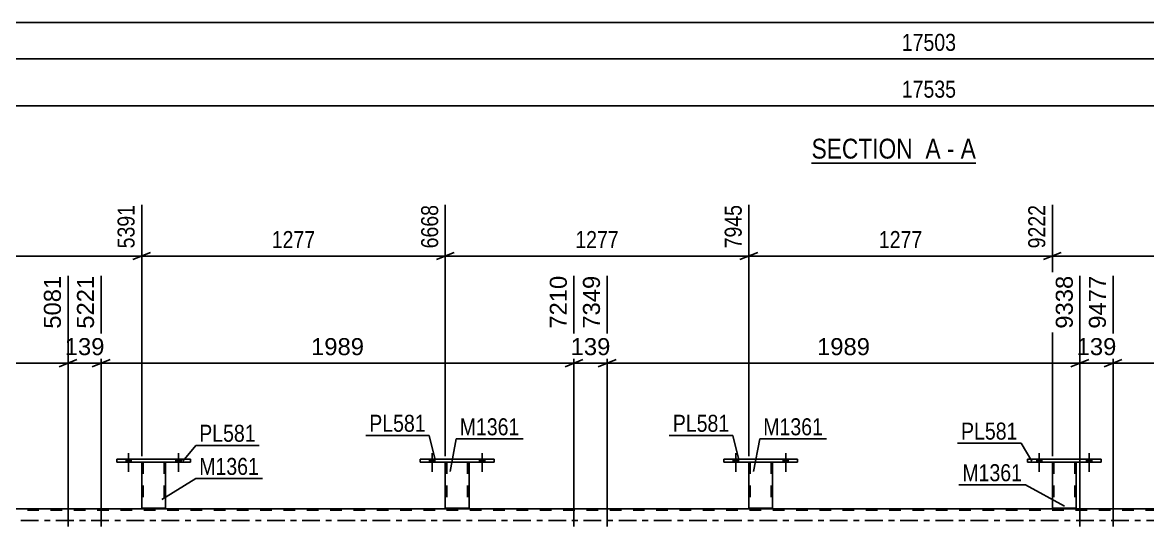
# Model space of a CAD drawing. Header units: millimetres. Extents: x -116 to 725, y -402 to 192.
# Drawn here: x 177 to 366.3, y -1 to 83.8 of the extents above; entities that cross this region are included whole.
import ezdxf

# ---------------------------------------------------------------- set-up
doc = ezdxf.new("R2010")
doc.units = ezdxf.units.MM
doc.linetypes.add('DXK_LINE_DOT2', pattern=[3.9198, 1.9599, -1.9599])
doc.linetypes.add('DXK_LINE_DOT3', pattern=[5.9187, 2.979, -0.9799, 0.9799, -0.9799])
doc.styles.add('Arial', font='ARIAL.TTF', dxfattribs={"height": 0.2})
doc.styles.add('Arial Narrow', font='ARIALN.TTF', dxfattribs={"height": 0.2})

# ---------------------------------------------------------------- blocks, each defined once
blk = doc.blocks.new('Unknown-200057545-11 - 6662')
at = {"color": 6, "linetype": 'Continuous'}
blk.add_line((309.77, 60.17), (337.41, 60.17), dxfattribs=at)
at = {"color": 0, "linetype": 'Continuous'}
for points in [[(327.88, 60.92), (327.88, 64.42), (309.77, 64.42), (309.77, 60.92)], [(331.48, 60.92), (331.48, 64.42), (328.93, 64.42), (328.93, 60.92)], [(333.81, 60.92), (333.81, 64.42), (332.53, 64.42), (332.53, 60.92)], [(337.41, 60.92), (337.41, 64.42), (334.86, 64.42), (334.86, 60.92)]]:
    blk.add_wipeout(points, dxfattribs=at)
at = {"color": 7, "linetype": 'Continuous', "style": 'Arial Narrow'}
for s, p in [('SECTION ', (309.77, 60.92)), ('A', (328.93, 60.92)), ('A', (334.86, 60.92)), ('-', (332.53, 60.92))]:
    blk.add_text(s, height=3.34, dxfattribs=at).set_placement(p)
blk = doc.blocks.new('Part-200057545-4713 - 4561')
at = {"color": 2, "linetype": 'Continuous'}
for p, q in [((295.01, 9.84), (295.01, 10.32)), ((295.01, 10.32), (307.41, 10.32)), ((307.41, 9.84), (295.01, 9.84)), ((307.41, 10.32), (307.41, 9.84))]:
    blk.add_line(p, q, dxfattribs=at)
blk = doc.blocks.new('Part-200057545-4703 - 4561')
at = {"color": 2, "linetype": 'Continuous'}
for p, q in [((346.09, 9.84), (346.09, 10.32)), ((346.09, 10.32), (358.49, 10.32)), ((358.49, 9.84), (346.09, 9.84)), ((358.49, 10.32), (358.49, 9.84))]:
    blk.add_line(p, q, dxfattribs=at)
blk = doc.blocks.new('Bolt-200057545-4577 - 4561')
at = {"linetype": 'Continuous'}
for points in [[(347.65, 9.84), (348.53, 9.84), (348.53, 10.32), (347.65, 10.32)], [(356.05, 9.84), (356.93, 9.84), (356.93, 10.32), (356.05, 10.32)]]:
    blk.add_hatch(color=1, dxfattribs=at).paths.add_polyline_path(points)
at = {"color": 1, "linetype": 'Continuous'}
for p, q in [((347.65, 10.32), (347.65, 9.84)), ((348.09, 11.32), (348.09, 8.2)), ((348.53, 10.32), (348.53, 9.84)), ((356.05, 10.32), (356.05, 9.84)), ((356.49, 11.32), (356.49, 8.2)), ((356.93, 10.32), (356.93, 9.84))]:
    blk.add_line(p, q, dxfattribs=at)
blk = doc.blocks.new('Bolt-200057545-4578 - 4561')
at = {"linetype": 'Continuous'}
for points in [[(347.65, 9.84), (348.53, 9.84), (348.53, 10.32), (347.65, 10.32)], [(356.05, 9.84), (356.93, 9.84), (356.93, 10.32), (356.05, 10.32)]]:
    blk.add_hatch(color=1, dxfattribs=at).paths.add_polyline_path(points)
at = {"color": 1, "linetype": 'Continuous'}
for p, q in [((347.65, 10.32), (347.65, 9.84)), ((348.09, 11.32), (348.09, 8.2)), ((348.53, 10.32), (348.53, 9.84)), ((356.05, 10.32), (356.05, 9.84)), ((356.49, 11.32), (356.49, 8.2)), ((356.93, 10.32), (356.93, 9.84))]:
    blk.add_line(p, q, dxfattribs=at)
blk = doc.blocks.new('Bolt-200057545-4579 - 4561')
at = {"linetype": 'Continuous'}
for points in [[(296.57, 9.84), (297.45, 9.84), (297.45, 10.32), (296.57, 10.32)], [(304.97, 9.84), (305.85, 9.84), (305.85, 10.32), (304.97, 10.32)]]:
    blk.add_hatch(color=1, dxfattribs=at).paths.add_polyline_path(points)
at = {"color": 1, "linetype": 'Continuous'}
for p, q in [((296.57, 10.32), (296.57, 9.84)), ((297.01, 11.32), (297.01, 8.2)), ((297.45, 10.32), (297.45, 9.84)), ((304.97, 10.32), (304.97, 9.84)), ((305.41, 11.32), (305.41, 8.2)), ((305.85, 10.32), (305.85, 9.84))]:
    blk.add_line(p, q, dxfattribs=at)
blk = doc.blocks.new('Bolt-200057545-4580 - 4561')
at = {"linetype": 'Continuous'}
for points in [[(296.57, 9.84), (297.45, 9.84), (297.45, 10.32), (296.57, 10.32)], [(304.97, 9.84), (305.85, 9.84), (305.85, 10.32), (304.97, 10.32)]]:
    blk.add_hatch(color=1, dxfattribs=at).paths.add_polyline_path(points)
at = {"color": 1, "linetype": 'Continuous'}
for p, q in [((296.57, 10.32), (296.57, 9.84)), ((297.01, 11.32), (297.01, 8.2)), ((297.45, 10.32), (297.45, 9.84)), ((304.97, 10.32), (304.97, 9.84)), ((305.41, 11.32), (305.41, 8.2)), ((305.85, 10.32), (305.85, 9.84))]:
    blk.add_line(p, q, dxfattribs=at)
blk = doc.blocks.new('Bolt-200057545-4581 - 4561')
at = {"linetype": 'Continuous'}
for points in [[(245.49, 9.84), (246.37, 9.84), (246.37, 10.32), (245.49, 10.32)], [(253.89, 9.84), (254.77, 9.84), (254.77, 10.32), (253.89, 10.32)]]:
    blk.add_hatch(color=1, dxfattribs=at).paths.add_polyline_path(points)
at = {"color": 1, "linetype": 'Continuous'}
for p, q in [((245.49, 10.32), (245.49, 9.84)), ((245.93, 11.32), (245.93, 8.2)), ((246.37, 10.32), (246.37, 9.84)), ((253.89, 10.32), (253.89, 9.84)), ((254.33, 11.32), (254.33, 8.2)), ((254.77, 10.32), (254.77, 9.84))]:
    blk.add_line(p, q, dxfattribs=at)
blk = doc.blocks.new('Bolt-200057545-4582 - 4561')
at = {"linetype": 'Continuous'}
for points in [[(245.49, 9.84), (246.37, 9.84), (246.37, 10.32), (245.49, 10.32)], [(253.89, 9.84), (254.77, 9.84), (254.77, 10.32), (253.89, 10.32)]]:
    blk.add_hatch(color=1, dxfattribs=at).paths.add_polyline_path(points)
at = {"color": 1, "linetype": 'Continuous'}
for p, q in [((245.49, 10.32), (245.49, 9.84)), ((245.93, 11.32), (245.93, 8.2)), ((246.37, 10.32), (246.37, 9.84)), ((253.89, 10.32), (253.89, 9.84)), ((254.33, 11.32), (254.33, 8.2)), ((254.77, 10.32), (254.77, 9.84))]:
    blk.add_line(p, q, dxfattribs=at)
blk = doc.blocks.new('Bolt-200057545-4583 - 4561')
at = {"linetype": 'Continuous'}
for points in [[(194.41, 9.84), (195.29, 9.84), (195.29, 10.32), (194.41, 10.32)], [(202.81, 9.84), (203.69, 9.84), (203.69, 10.32), (202.81, 10.32)]]:
    blk.add_hatch(color=1, dxfattribs=at).paths.add_polyline_path(points)
at = {"color": 1, "linetype": 'Continuous'}
for p, q in [((194.41, 10.32), (194.41, 9.84)), ((194.85, 11.32), (194.85, 8.2)), ((195.29, 10.32), (195.29, 9.84)), ((202.81, 10.32), (202.81, 9.84)), ((203.25, 11.32), (203.25, 8.2)), ((203.69, 10.32), (203.69, 9.84))]:
    blk.add_line(p, q, dxfattribs=at)
blk = doc.blocks.new('Bolt-200057545-4584 - 4561')
at = {"linetype": 'Continuous'}
for points in [[(194.41, 9.84), (195.29, 9.84), (195.29, 10.32), (194.41, 10.32)], [(202.81, 9.84), (203.69, 9.84), (203.69, 10.32), (202.81, 10.32)]]:
    blk.add_hatch(color=1, dxfattribs=at).paths.add_polyline_path(points)
at = {"color": 1, "linetype": 'Continuous'}
for p, q in [((194.41, 10.32), (194.41, 9.84)), ((194.85, 11.32), (194.85, 8.2)), ((195.29, 10.32), (195.29, 9.84)), ((202.81, 10.32), (202.81, 9.84)), ((203.25, 11.32), (203.25, 8.2)), ((203.69, 10.32), (203.69, 9.84))]:
    blk.add_line(p, q, dxfattribs=at)
blk = doc.blocks.new('Part-200057545-4733 - 4561')
at = {"color": 2, "linetype": 'Continuous'}
for p, q in [((192.85, 9.84), (192.85, 10.32)), ((192.85, 10.32), (205.25, 10.32)), ((205.25, 9.84), (192.85, 9.84)), ((205.25, 10.32), (205.25, 9.84))]:
    blk.add_line(p, q, dxfattribs=at)
blk = doc.blocks.new('Part-200057545-4708 - 4561')
at = {"color": 2, "linetype": 'Continuous'}
for p, q in [((350.29, 2.07), (350.29, 9.84)), ((354.29, 9.84), (354.29, 2.07)), ((354.25, 2.07), (350.29, 2.07)), ((354.29, 2.07), (354.25, 2.07))]:
    blk.add_line(p, q, dxfattribs=at)
at = {"color": 7, "linetype": 'DXK_LINE_DOT2'}
for p, q in [((350.29, 9.84), (354.29, 9.84)), ((350.29, 9.84), (350.29, 9.84)), ((350.29, 9.84), (350.29, 9.84)), ((350.53, 9.84), (350.53, 2.07)), ((354.05, 9.84), (354.05, 2.07)), ((354.29, 9.84), (354.29, 9.84)), ((354.29, 9.84), (354.29, 9.84)), ((353.98, 2.07), (353.99, 2.07)), ((353.99, 2.07), (354.03, 2.07)), ((354.03, 2.07), (354.05, 2.07))]:
    blk.add_line(p, q, dxfattribs=at)
blk = doc.blocks.new('Part-200057545-4718 - 4561')
at = {"color": 2, "linetype": 'Continuous'}
for p, q in [((299.21, 2.07), (299.21, 9.84)), ((303.21, 9.84), (303.21, 2.07)), ((303.17, 2.07), (299.21, 2.07)), ((303.21, 2.07), (303.17, 2.07))]:
    blk.add_line(p, q, dxfattribs=at)
at = {"color": 7, "linetype": 'DXK_LINE_DOT2'}
for p, q in [((299.21, 9.84), (303.21, 9.84)), ((299.21, 9.84), (299.21, 9.84)), ((299.21, 9.84), (299.21, 9.84)), ((299.45, 9.84), (299.45, 2.07)), ((302.97, 9.84), (302.97, 2.07)), ((303.21, 9.84), (303.21, 9.84)), ((303.21, 9.84), (303.21, 9.84)), ((302.9, 2.07), (302.91, 2.07)), ((302.91, 2.07), (302.95, 2.07)), ((302.95, 2.07), (302.97, 2.07))]:
    blk.add_line(p, q, dxfattribs=at)
blk = doc.blocks.new('Part-200057545-4723 - 4561')
at = {"color": 2, "linetype": 'Continuous'}
for p, q in [((243.93, 9.84), (243.93, 10.32)), ((243.93, 10.32), (256.33, 10.32)), ((256.33, 9.84), (243.93, 9.84)), ((256.33, 10.32), (256.33, 9.84))]:
    blk.add_line(p, q, dxfattribs=at)
blk = doc.blocks.new('Part-200057545-4728 - 4561')
at = {"color": 2, "linetype": 'Continuous'}
for p, q in [((248.13, 2.07), (248.13, 9.84)), ((252.13, 9.84), (252.13, 2.07)), ((252.09, 2.07), (248.13, 2.07)), ((252.13, 2.07), (252.09, 2.07))]:
    blk.add_line(p, q, dxfattribs=at)
at = {"color": 7, "linetype": 'DXK_LINE_DOT2'}
for p, q in [((248.13, 9.84), (252.13, 9.84)), ((248.13, 9.84), (248.13, 9.84)), ((248.13, 9.84), (248.13, 9.84)), ((248.37, 9.84), (248.37, 2.07)), ((251.89, 9.84), (251.89, 2.07)), ((252.13, 9.84), (252.13, 9.84)), ((252.13, 9.84), (252.13, 9.84)), ((251.82, 2.07), (251.83, 2.07)), ((251.83, 2.07), (251.87, 2.07)), ((251.87, 2.07), (251.89, 2.07))]:
    blk.add_line(p, q, dxfattribs=at)
blk = doc.blocks.new('Part-200057545-4738 - 4561')
at = {"color": 2, "linetype": 'Continuous'}
for p, q in [((197.05, 2.07), (197.05, 9.84)), ((201.05, 9.84), (201.05, 2.07)), ((201.01, 2.07), (197.05, 2.07)), ((201.05, 2.07), (201.01, 2.07))]:
    blk.add_line(p, q, dxfattribs=at)
at = {"color": 7, "linetype": 'DXK_LINE_DOT2'}
for p, q in [((197.05, 9.84), (201.05, 9.84)), ((197.05, 9.84), (197.05, 9.84)), ((197.05, 9.84), (197.05, 9.84)), ((197.29, 9.84), (197.29, 2.07)), ((200.81, 9.84), (200.81, 2.07)), ((201.05, 9.84), (201.05, 9.84)), ((201.05, 9.84), (201.05, 9.84)), ((200.79, 2.07), (200.81, 2.07))]:
    blk.add_line(p, q, dxfattribs=at)
blk = doc.blocks.new('Part-200057545-4824 - 4561')
at = {"color": 2, "linetype": 'Continuous'}
blk.add_line((681.5, 2), (105.13, 2), dxfattribs=at)
at = {"color": 7, "linetype": 'DXK_LINE_DOT2'}
blk.add_line((681.5, 1.76), (-18.61, 1.76), dxfattribs=at)
at = {"color": 7, "linetype": 'DXK_LINE_DOT3'}
blk.add_line((-18.61, 0), (681.5, 0), dxfattribs=at)
blk = doc.blocks.new('StraightDimension-200057545-7211 - 6662')
at = {"color": 7, "linetype": 'Continuous'}
blk.add_line((-18.22, 69.82), (677.26, 69.82), dxfattribs=at)
at = {"color": 0}
blk.add_wipeout([(334.69, 70.57), (334.69, 74.77), (324.35, 74.77), (324.35, 70.57)], dxfattribs=at)
at = {"color": 3, "style": 'Arial Narrow'}
blk.add_text('17535', height=2.863, dxfattribs=at).set_placement((324.95, 71.17))
blk = doc.blocks.new('StraightDimension-200057545-11873 - 6662')
at = {"color": 7, "linetype": 'Continuous'}
blk.add_line((-17.58, 77.7), (676.62, 77.7), dxfattribs=at)
at = {"color": 0}
blk.add_wipeout([(334.69, 78.45), (334.69, 82.65), (324.35, 82.65), (324.35, 78.45)], dxfattribs=at)
at = {"color": 3, "style": 'Arial Narrow'}
blk.add_text('17503', height=2.863, dxfattribs=at).set_placement((324.95, 79.05))
blk = doc.blocks.new('StraightDimension-200057545-18202 - 6662')
at = {"color": 7, "linetype": 'Continuous'}
blk.add_line((106.15, 83.82), (676.62, 83.82), dxfattribs=at)
blk = doc.blocks.new('StraightDimension-200057545-16125 - 4561')
at = {"color": 7, "linetype": 'Continuous'}
for p, q in [((190.22, -1), (190.22, 41.18)), ((269.78, -1), (269.78, 41.18)), ((191.72, 27.09), (188.72, 25.89)), ((268.28, 25.89), (271.28, 27.09)), ((190.22, 26.49), (269.78, 26.49))]:
    blk.add_line(p, q, dxfattribs=at)
at = {"color": 0, "linetype": 'Continuous'}
blk.add_wipeout([(269.18, 41.78), (264.98, 41.78), (264.98, 31.69), (269.18, 31.69)], dxfattribs=at)
at = {"color": 0}
blk.add_wipeout([(235.05, 27.24), (235.05, 31.44), (224.95, 31.44), (224.95, 27.24)], dxfattribs=at)
at = {"color": 3, "linetype": 'Continuous', "style": 'Arial'}
blk.add_text('7210', height=2.865, rotation=90.0002, dxfattribs=at).set_placement((268.58, 32.29))
at = {"color": 3, "style": 'Arial'}
blk.add_text('1989', height=2.865, dxfattribs=at).set_placement((225.55, 27.84))
blk = doc.blocks.new('StraightDimension-200057545-10817 - 4561')
at = {"color": 7, "linetype": 'Continuous'}
for p, q in [((299.21, 10.84), (299.21, 53.12)), ((350.29, 10.84), (350.29, 53.12)), ((300.71, 45.11), (297.71, 43.91)), ((299.21, 44.51), (350.29, 44.51)), ((348.79, 43.91), (351.79, 45.11))]:
    blk.add_line(p, q, dxfattribs=at)
at = {"color": 0, "linetype": 'Continuous'}
blk.add_wipeout([(349.69, 53.72), (345.49, 53.72), (345.49, 45.21), (349.69, 45.21)], dxfattribs=at)
at = {"color": 0}
blk.add_wipeout([(329.01, 45.26), (329.01, 49.46), (320.49, 49.46), (320.49, 45.26)], dxfattribs=at)
at = {"color": 3, "linetype": 'Continuous', "style": 'Arial Narrow'}
blk.add_text('9222', height=2.863, rotation=90.0002, dxfattribs=at).set_placement((349.09, 45.81))
at = {"color": 3, "style": 'Arial Narrow'}
blk.add_text('1277', height=2.863, dxfattribs=at).set_placement((321.09, 45.86))
blk = doc.blocks.new('StraightDimension-200057545-10816 - 4561')
at = {"color": 7, "linetype": 'Continuous'}
for p, q in [((401.37, 10.84), (401.37, 54.95)), ((350.29, 10.84), (350.29, 53.12)), ((351.79, 45.11), (348.79, 43.91)), ((350.29, 44.51), (401.37, 44.51)), ((399.87, 43.91), (402.87, 45.11))]:
    blk.add_line(p, q, dxfattribs=at)
at = {"color": 0, "linetype": 'Continuous'}
blk.add_wipeout([(400.77, 55.55), (396.57, 55.55), (396.57, 45.21), (400.77, 45.21)], dxfattribs=at)
at = {"color": 0}
blk.add_wipeout([(380.09, 45.26), (380.09, 49.46), (371.58, 49.46), (371.58, 45.26)], dxfattribs=at)
at = {"color": 3, "linetype": 'Continuous', "style": 'Arial Narrow'}
blk.add_text('10499', height=2.863, rotation=90.0002, dxfattribs=at).set_placement((400.17, 45.81))
at = {"color": 3, "style": 'Arial Narrow'}
blk.add_text('1277', height=2.863, dxfattribs=at).set_placement((372.18, 45.86))
blk = doc.blocks.new('StraightDimension-200057545-10818 - 4561')
at = {"color": 7, "linetype": 'Continuous'}
for p, q in [((248.13, 10.84), (248.13, 53.12)), ((299.21, 10.84), (299.21, 53.12)), ((249.63, 45.11), (246.63, 43.91)), ((248.13, 44.51), (299.21, 44.51)), ((297.71, 43.91), (300.71, 45.11))]:
    blk.add_line(p, q, dxfattribs=at)
at = {"color": 0, "linetype": 'Continuous'}
blk.add_wipeout([(298.61, 53.72), (294.41, 53.72), (294.41, 45.21), (298.61, 45.21)], dxfattribs=at)
at = {"color": 0}
blk.add_wipeout([(277.93, 45.26), (277.93, 49.46), (269.41, 49.46), (269.41, 45.26)], dxfattribs=at)
at = {"color": 3, "linetype": 'Continuous', "style": 'Arial Narrow'}
blk.add_text('7945', height=2.863, rotation=90.0002, dxfattribs=at).set_placement((298.01, 45.81))
at = {"color": 3, "style": 'Arial Narrow'}
blk.add_text('1277', height=2.863, dxfattribs=at).set_placement((270.01, 45.86))
blk = doc.blocks.new('StraightDimension-200057545-10819 - 4561')
at = {"color": 7, "linetype": 'Continuous'}
for p, q in [((197.05, 10.84), (197.05, 53.12)), ((248.13, 10.84), (248.13, 53.12)), ((198.55, 45.11), (195.55, 43.91)), ((197.05, 44.51), (248.13, 44.51)), ((246.63, 43.91), (249.63, 45.11))]:
    blk.add_line(p, q, dxfattribs=at)
at = {"color": 0, "linetype": 'Continuous'}
blk.add_wipeout([(247.53, 53.72), (243.33, 53.72), (243.33, 45.21), (247.53, 45.21)], dxfattribs=at)
at = {"color": 0}
blk.add_wipeout([(226.85, 45.26), (226.85, 49.46), (218.33, 49.46), (218.33, 45.26)], dxfattribs=at)
at = {"color": 3, "linetype": 'Continuous', "style": 'Arial Narrow'}
blk.add_text('6668', height=2.863, rotation=90.0002, dxfattribs=at).set_placement((246.93, 45.81))
at = {"color": 3, "style": 'Arial Narrow'}
blk.add_text('1277', height=2.863, dxfattribs=at).set_placement((218.93, 45.86))
blk = doc.blocks.new('StraightDimension-200057545-10820 - 4561')
at = {"color": 7, "linetype": 'Continuous'}
for p, q in [((145.97, 10.84), (145.97, 53.12)), ((197.05, 10.84), (197.05, 53.12)), ((147.47, 45.11), (144.47, 43.91)), ((145.97, 44.51), (197.05, 44.51)), ((195.55, 43.91), (198.55, 45.11))]:
    blk.add_line(p, q, dxfattribs=at)
at = {"color": 0, "linetype": 'Continuous'}
blk.add_wipeout([(196.45, 53.72), (192.25, 53.72), (192.25, 45.21), (196.45, 45.21)], dxfattribs=at)
at = {"color": 0}
blk.add_wipeout([(175.77, 45.26), (175.77, 49.46), (167.25, 49.46), (167.25, 45.26)], dxfattribs=at)
at = {"color": 3, "linetype": 'Continuous', "style": 'Arial Narrow'}
blk.add_text('5391', height=2.863, rotation=90.0002, dxfattribs=at).set_placement((195.85, 45.81))
at = {"color": 3, "style": 'Arial Narrow'}
blk.add_text('1277', height=2.863, dxfattribs=at).set_placement((167.85, 45.86))
blk = doc.blocks.new('StraightDimension-200057545-16121 - 4561')
at = {"color": 7, "linetype": 'Continuous'}
for p, q in [((440.05, -1), (440.05, 43.41)), ((360.49, -1), (360.49, 41.18)), ((361.99, 27.09), (358.99, 25.89)), ((438.55, 25.89), (441.55, 27.09)), ((360.49, 26.49), (440.05, 26.49))]:
    blk.add_line(p, q, dxfattribs=at)
at = {"color": 0, "linetype": 'Continuous'}
blk.add_wipeout([(439.45, 44.01), (435.25, 44.01), (435.25, 31.69), (439.45, 31.69)], dxfattribs=at)
at = {"color": 0}
blk.add_wipeout([(405.32, 27.24), (405.32, 31.44), (395.22, 31.44), (395.22, 27.24)], dxfattribs=at)
at = {"color": 3, "linetype": 'Continuous', "style": 'Arial'}
blk.add_text('11466', height=2.865, rotation=90.0002, dxfattribs=at).set_placement((438.85, 32.29))
at = {"color": 3, "style": 'Arial'}
blk.add_text('1989', height=2.865, dxfattribs=at).set_placement((395.82, 27.84))
blk = doc.blocks.new('StraightDimension-200057545-16122 - 4561')
at = {"color": 7, "linetype": 'Continuous'}
for p, q in [((354.92, -1), (354.92, 41.18)), ((360.49, -1), (360.49, 41.18)), ((353.42, 25.89), (356.42, 27.09)), ((361.99, 27.09), (358.99, 25.89)), ((354.92, 26.49), (360.49, 26.49))]:
    blk.add_line(p, q, dxfattribs=at)
at = {"color": 0}
blk.add_wipeout([(361.64, 27.24), (361.64, 31.44), (353.77, 31.44), (353.77, 27.24)], dxfattribs=at)
at = {"color": 0, "linetype": 'Continuous'}
blk.add_wipeout([(359.89, 41.78), (355.69, 41.78), (355.69, 31.69), (359.89, 31.69)], dxfattribs=at)
at = {"color": 3, "linetype": 'Continuous', "style": 'Arial'}
blk.add_text('9477', height=2.865, rotation=90.0002, dxfattribs=at).set_placement((359.29, 32.29))
at = {"color": 3, "style": 'Arial'}
blk.add_text('139', height=2.865, dxfattribs=at).set_placement((354.37, 27.84))
blk = doc.blocks.new('StraightDimension-200057545-16123 - 4561')
at = {"color": 7, "linetype": 'Continuous'}
for p, q in [((275.36, -1), (275.36, 41.18)), ((354.92, -1), (354.92, 41.18)), ((276.86, 27.09), (273.86, 25.89)), ((353.42, 25.89), (356.42, 27.09)), ((275.36, 26.49), (354.92, 26.49))]:
    blk.add_line(p, q, dxfattribs=at)
at = {"color": 0, "linetype": 'Continuous'}
blk.add_wipeout([(354.32, 41.78), (350.12, 41.78), (350.12, 31.69), (354.32, 31.69)], dxfattribs=at)
at = {"color": 0}
blk.add_wipeout([(320.18, 27.24), (320.18, 31.44), (310.09, 31.44), (310.09, 27.24)], dxfattribs=at)
at = {"color": 3, "linetype": 'Continuous', "style": 'Arial'}
blk.add_text('9338', height=2.865, rotation=90.0002, dxfattribs=at).set_placement((353.72, 32.29))
at = {"color": 3, "style": 'Arial'}
blk.add_text('1989', height=2.865, dxfattribs=at).set_placement((310.69, 27.84))
blk = doc.blocks.new('StraightDimension-200057545-16124 - 4561')
at = {"color": 7, "linetype": 'Continuous'}
for p, q in [((269.78, -1), (269.78, 41.18)), ((275.36, -1), (275.36, 41.18)), ((268.28, 25.89), (271.28, 27.09)), ((276.86, 27.09), (273.86, 25.89)), ((269.78, 26.49), (275.36, 26.49))]:
    blk.add_line(p, q, dxfattribs=at)
at = {"color": 0}
blk.add_wipeout([(276.5, 27.24), (276.5, 31.44), (268.63, 31.44), (268.63, 27.24)], dxfattribs=at)
at = {"color": 0, "linetype": 'Continuous'}
blk.add_wipeout([(274.76, 41.78), (270.56, 41.78), (270.56, 31.69), (274.76, 31.69)], dxfattribs=at)
at = {"color": 3, "linetype": 'Continuous', "style": 'Arial'}
blk.add_text('7349', height=2.865, rotation=90.0002, dxfattribs=at).set_placement((274.16, 32.29))
at = {"color": 3, "style": 'Arial'}
blk.add_text('139', height=2.865, dxfattribs=at).set_placement((269.23, 27.84))
blk = doc.blocks.new('StraightDimension-200057545-16126 - 4561')
at = {"color": 7, "linetype": 'Continuous'}
for p, q in [((184.65, -1), (184.65, 41.18)), ((190.22, -1), (190.22, 41.18)), ((183.15, 25.89), (186.15, 27.09)), ((191.72, 27.09), (188.72, 25.89)), ((184.65, 26.49), (190.22, 26.49))]:
    blk.add_line(p, q, dxfattribs=at)
at = {"color": 0}
blk.add_wipeout([(191.37, 27.24), (191.37, 31.44), (183.5, 31.44), (183.5, 27.24)], dxfattribs=at)
at = {"color": 0, "linetype": 'Continuous'}
blk.add_wipeout([(189.62, 41.78), (185.42, 41.78), (185.42, 31.69), (189.62, 31.69)], dxfattribs=at)
at = {"color": 3, "linetype": 'Continuous', "style": 'Arial'}
blk.add_text('5221', height=2.865, rotation=90.0002, dxfattribs=at).set_placement((189.02, 32.29))
at = {"color": 3, "style": 'Arial'}
blk.add_text('139', height=2.865, dxfattribs=at).set_placement((184.1, 27.84))
blk = doc.blocks.new('StraightDimension-200057545-16127 - 4561')
at = {"color": 7, "linetype": 'Continuous'}
for p, q in [((105.09, -1), (105.09, 41.18)), ((184.65, -1), (184.65, 41.18)), ((106.59, 27.09), (103.59, 25.89)), ((183.15, 25.89), (186.15, 27.09)), ((105.09, 26.49), (184.65, 26.49))]:
    blk.add_line(p, q, dxfattribs=at)
at = {"color": 0, "linetype": 'Continuous'}
blk.add_wipeout([(184.05, 41.78), (179.85, 41.78), (179.85, 31.69), (184.05, 31.69)], dxfattribs=at)
at = {"color": 0}
blk.add_wipeout([(149.91, 27.24), (149.91, 31.44), (139.82, 31.44), (139.82, 27.24)], dxfattribs=at)
at = {"color": 3, "linetype": 'Continuous', "style": 'Arial'}
blk.add_text('5081', height=2.865, rotation=90.0002, dxfattribs=at).set_placement((183.45, 32.29))
at = {"color": 3, "style": 'Arial'}
blk.add_text('1989', height=2.865, dxfattribs=at).set_placement((140.42, 27.84))
blk = doc.blocks.new('Mark-200057545-4709 - 4561')
at = {"color": 0}
blk.add_wipeout([(295.92, 14.94), (295.92, 17.94), (286.42, 17.94), (286.42, 14.94)], dxfattribs=at)
blk.add_wipeout([(295.92, 14.94), (295.92, 17.94), (286.42, 17.94), (286.42, 14.94)], dxfattribs=at)
at = {"color": 30, "linetype": 'Continuous'}
for p in [(285.82, 14.34), (297.5, 10.21)]:
    blk.add_line(p, (296.52, 14.34), dxfattribs=at)
at = {"color": 3, "style": 'Arial Narrow'}
blk.add_text('PL581', height=2.863, dxfattribs=at).set_placement((286.42, 14.94))
blk = doc.blocks.new('Mark-200057545-4699 - 4561')
at = {"color": 0}
blk.add_wipeout([(344.43, 13.62), (344.43, 16.62), (334.92, 16.62), (334.92, 13.62)], dxfattribs=at)
blk.add_wipeout([(344.43, 13.62), (344.43, 16.62), (334.92, 16.62), (334.92, 13.62)], dxfattribs=at)
at = {"color": 30, "linetype": 'Continuous'}
for p in [(334.32, 13.02), (346.83, 9.99)]:
    blk.add_line(p, (345.03, 13.02), dxfattribs=at)
at = {"color": 3, "style": 'Arial Narrow'}
blk.add_text('PL581', height=2.863, dxfattribs=at).set_placement((334.92, 13.62))
blk = doc.blocks.new('Mark-200057545-4729 - 4561')
at = {"color": 0}
blk.add_wipeout([(216.24, 13.26), (216.24, 16.26), (206.73, 16.26), (206.73, 13.26)], dxfattribs=at)
blk.add_wipeout([(216.24, 13.26), (216.24, 16.26), (206.73, 16.26), (206.73, 13.26)], dxfattribs=at)
at = {"color": 30, "linetype": 'Continuous'}
for p, q in [((203.97, 10.02), (206.13, 12.66)), ((206.13, 12.66), (216.84, 12.66))]:
    blk.add_line(p, q, dxfattribs=at)
at = {"color": 3, "style": 'Arial Narrow'}
blk.add_text('PL581', height=2.863, dxfattribs=at).set_placement((206.73, 13.26))
blk = doc.blocks.new('Mark-200057545-4719 - 4561')
at = {"color": 0}
blk.add_wipeout([(244.84, 14.94), (244.84, 17.94), (235.34, 17.94), (235.34, 14.94)], dxfattribs=at)
blk.add_wipeout([(244.84, 14.94), (244.84, 17.94), (235.34, 17.94), (235.34, 14.94)], dxfattribs=at)
at = {"color": 30, "linetype": 'Continuous'}
for p in [(234.74, 14.34), (246.42, 10.21)]:
    blk.add_line(p, (245.44, 14.34), dxfattribs=at)
at = {"color": 3, "style": 'Arial Narrow'}
blk.add_text('PL581', height=2.863, dxfattribs=at).set_placement((235.34, 14.94))
blk = doc.blocks.new('Mark-200057545-4704 - 4561')
at = {"color": 0}
blk.add_wipeout([(345.19, 6.62), (345.19, 9.62), (335.14, 9.62), (335.14, 6.62)], dxfattribs=at)
blk.add_wipeout([(345.19, 6.62), (345.19, 9.62), (335.14, 9.62), (335.14, 6.62)], dxfattribs=at)
at = {"color": 30, "linetype": 'Continuous'}
for p in [(334.54, 6.02), (352.31, 2.41)]:
    blk.add_line(p, (345.79, 6.02), dxfattribs=at)
at = {"color": 3, "style": 'Arial Narrow'}
blk.add_text('M1361', height=2.863, dxfattribs=at).set_placement((335.14, 6.62))
blk = doc.blocks.new('Mark-200057545-4714 - 4561')
at = {"color": 0}
blk.add_wipeout([(311.69, 14.35), (311.69, 17.35), (301.64, 17.35), (301.64, 14.35)], dxfattribs=at)
blk.add_wipeout([(311.69, 14.35), (311.69, 17.35), (301.64, 17.35), (301.64, 14.35)], dxfattribs=at)
at = {"color": 30, "linetype": 'Continuous'}
for p, q in [((300.02, 8.28), (301.04, 13.75)), ((301.04, 13.75), (312.29, 13.75))]:
    blk.add_line(p, q, dxfattribs=at)
at = {"color": 3, "style": 'Arial Narrow'}
blk.add_text('M1361', height=2.863, dxfattribs=at).set_placement((301.64, 14.35))
blk = doc.blocks.new('Mark-200057545-4724 - 4561')
at = {"color": 0}
blk.add_wipeout([(260.61, 14.35), (260.61, 17.35), (250.56, 17.35), (250.56, 14.35)], dxfattribs=at)
blk.add_wipeout([(260.61, 14.35), (260.61, 17.35), (250.56, 17.35), (250.56, 14.35)], dxfattribs=at)
at = {"color": 30, "linetype": 'Continuous'}
for p, q in [((248.94, 8.28), (249.96, 13.75)), ((249.96, 13.75), (261.21, 13.75))]:
    blk.add_line(p, q, dxfattribs=at)
at = {"color": 3, "style": 'Arial Narrow'}
blk.add_text('M1361', height=2.863, dxfattribs=at).set_placement((250.56, 14.35))
blk = doc.blocks.new('Mark-200057545-4734 - 4561')
at = {"color": 0}
blk.add_wipeout([(216.78, 7.68), (216.78, 10.68), (206.73, 10.68), (206.73, 7.68)], dxfattribs=at)
blk.add_wipeout([(216.78, 7.68), (216.78, 10.68), (206.73, 10.68), (206.73, 7.68)], dxfattribs=at)
at = {"color": 30, "linetype": 'Continuous'}
for p, q in [((200.45, 3.55), (206.13, 7.08)), ((206.13, 7.08), (217.38, 7.08))]:
    blk.add_line(p, q, dxfattribs=at)
at = {"color": 3, "style": 'Arial Narrow'}
blk.add_text('M1361', height=2.863, dxfattribs=at).set_placement((206.73, 7.68))

msp = doc.modelspace()

# ---------------------------------------------------------------- block references
for name in ['StraightDimension-200057545-7211 - 6662', 'Unknown-200057545-11 - 6662', 'Part-200057545-4733 - 4561', 'Bolt-200057545-4583 - 4561', 'Bolt-200057545-4584 - 4561', 'Part-200057545-4738 - 4561', 'Part-200057545-4723 - 4561', 'Bolt-200057545-4581 - 4561', 'Bolt-200057545-4582 - 4561', 'Part-200057545-4728 - 4561', 'Part-200057545-4713 - 4561', 'Bolt-200057545-4579 - 4561', 'Bolt-200057545-4580 - 4561', 'Part-200057545-4718 - 4561', 'Part-200057545-4703 - 4561', 'Bolt-200057545-4577 - 4561', 'Bolt-200057545-4578 - 4561', 'Part-200057545-4708 - 4561', 'Part-200057545-4824 - 4561']:
    msp.add_blockref(name, (0, 0))

# ---------------------------------------------------------------- next in the draw order: block references
for name in ['StraightDimension-200057545-11873 - 6662', 'StraightDimension-200057545-10817 - 4561', 'StraightDimension-200057545-16125 - 4561']:
    msp.add_blockref(name, (0, 0))

# ---------------------------------------------------------------- next in the draw order: block references
for name in ['StraightDimension-200057545-18202 - 6662', 'StraightDimension-200057545-10816 - 4561', 'StraightDimension-200057545-10818 - 4561']:
    msp.add_blockref(name, (0, 0))

# ---------------------------------------------------------------- next in the draw order: block references
for name in ['StraightDimension-200057545-10819 - 4561', 'StraightDimension-200057545-16121 - 4561']:
    msp.add_blockref(name, (0, 0))

# ---------------------------------------------------------------- next in the draw order: block references
for name in ['StraightDimension-200057545-10820 - 4561', 'StraightDimension-200057545-16122 - 4561', 'Mark-200057545-4719 - 4561', 'Mark-200057545-4724 - 4561', 'Mark-200057545-4729 - 4561']:
    msp.add_blockref(name, (0, 0))

# ---------------------------------------------------------------- next in the draw order: block references
for name in ['StraightDimension-200057545-16126 - 4561', 'StraightDimension-200057545-16123 - 4561', 'Mark-200057545-4734 - 4561']:
    msp.add_blockref(name, (0, 0))

# ---------------------------------------------------------------- next in the draw order: block references
for name in ['StraightDimension-200057545-16127 - 4561', 'StraightDimension-200057545-16124 - 4561', 'Mark-200057545-4709 - 4561', 'Mark-200057545-4714 - 4561', 'Mark-200057545-4699 - 4561']:
    msp.add_blockref(name, (0, 0))

# ---------------------------------------------------------------- next in the draw order: block references
msp.add_blockref('Mark-200057545-4704 - 4561', (0, 0))

doc.saveas('drawing.dxf')
